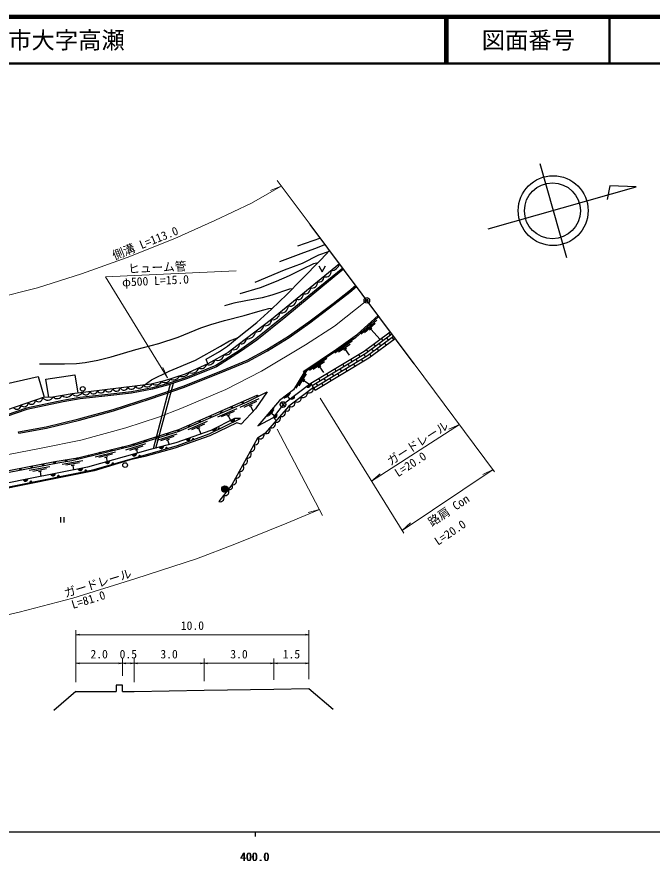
# Model space of a CAD drawing. Units: millimetres at full size, sheet at 1:1000, with parts at other scales. Extents: x 40000 to 680000, y 20000 to 380000.
# Drawn here: x 416893 to 553164, y 198715 to 380000 of the extents above; entities that cross this region are included whole.
import ezdxf
from ezdxf.enums import TextEntityAlignment as Align

# ---------------------------------------------------------------- set-up
doc = ezdxf.new("R2010")
doc.units = ezdxf.units.MM
doc.header["$LTSCALE"] = 1000
doc.header["$PDMODE"] = 32
doc.header["$PDSIZE"] = 500
doc.linetypes.add('CHAIN', pattern=[18.5, 12, -1.5, 3.5, -1.5])
for name, color, linetype, lineweight in [('M-BGD', 7, 'Continuous', 25), ('M-BMK', 2, 'CHAIN', 13), ('M-BMK-OTRS', 5, 'Continuous', 25), ('M-BMK-SRVR', 3, 'Continuous', 25), ('M-STR-HTXT', 7, 'Continuous', 13), ('M-TTL', 2, 'Continuous', 140), ('M-TTL-BAND', 7, 'Continuous', 25), ('M-TTL-LINE', 7, 'Continuous', 50)]:
    doc.layers.add(name, color=color, linetype=linetype, lineweight=lineweight)
doc.layers.add('M-OTRS', color=6, linetype='Continuous')
doc.layers.add('M-TTL-TXT', color=7, linetype='Continuous')
doc.styles.add('ＭＳ ゴシック', font='')
doc.styles.get('ＭＳ ゴシック').set_extended_font_data('MS Gothic')

# ---------------------------------------------------------------- blocks, each defined once
blk = doc.blocks.new('open_arrow')
at = {"color": 0, "linetype": 'Continuous', "lineweight": -2}
blk.add_lwpolyline([(7.5, 1.25), (0, 0), (7.5, -1.25)], dxfattribs=at)

msp = doc.modelspace()

# ---------------------------------------------------------------- hatches: boundary and pattern name
at = {"layer": 'M-BGD'}
for points in [[(479027, 300615), (479822, 301207, -0.82183)], [(475592, 298056), (476387, 298648, -0.82183)], [(462701, 293300), (463587, 293743, -0.82183)], [(472571, 294736), (471977, 293943, 0.82183)], [(458792, 291349), (459678, 291792, -0.82183)], [(460055, 291380), (460415, 291558, 0.4608), (460131, 291680, 0.4608)], [(454083, 289648), (453148, 289318, 0.82183)], [(454881, 289264), (454503, 289128, -0.4608), (454612, 289417, -0.4608)], [(447405, 287598), (448362, 287855, -0.82183)], [(448815, 287224), (449199, 287340, 0.4608), (448939, 287507, 0.4608)], [(435846, 284375), (436799, 284643, -0.82183)], [(441622, 285998), (442576, 286266, -0.82183)], [(443440, 285658), (443054, 285549, -0.4608), (443183, 285830, -0.4608)], [(430032, 282907), (431004, 283099, -0.82183)], [(437279, 283920), (437666, 284029, 0.4608), (437408, 284201, 0.4608)], [(424146, 281746), (425118, 281937, -0.82183)], [(425592, 281232), (425986, 281312, 0.4608), (425742, 281502, 0.4608)], [(431474, 282418), (431867, 282498, 0.4608), (431624, 282688, 0.4608)], [(418260, 280580), (419231, 280775, -0.82183)], [(419710, 280047), (420104, 280126, 0.4608), (419861, 280317, 0.4608)], [(460827, 278610, -0.41421), (461527, 279310, -0.41421), (462227, 278610, -1)]]:
    msp.add_hatch(color=256, dxfattribs=at).paths.add_polyline_path(points)

# ---------------------------------------------------------------- linework, layer by layer
for p, q in [((482000, 332472), (477091, 330738)), ((494077, 314908), (490738, 311891)), ((493722, 314183), (491496, 312171)), ((493070, 313189), (492550, 312720)), ((492810, 312954), (494805, 310747)), ((497040, 311676), (496686, 312150)), ((488835, 310350), (485117, 307815)), ((495437, 310480), (495083, 310954)), ((496134, 309546), (495785, 310013)), ((496587, 310611), (496238, 311078)), ((497737, 310742), (497388, 311209)), ((488384, 309680), (485905, 307990)), ((487603, 308784), (487025, 308390)), ((487314, 308587), (488159, 307348)), ((492231, 308088), (491877, 308562)), ((493381, 308218), (493032, 308686)), ((493834, 309284), (493480, 309758)), ((494531, 308349), (494182, 308817)), ((494984, 309415), (494635, 309882)), ((483351, 306612), (479633, 304078)), ((488836, 305977), (488533, 306479)), ((489994, 305992), (489692, 306493)), ((490549, 307010), (490246, 307511)), ((491153, 306006), (490851, 306508)), ((491707, 307024), (491405, 307526)), ((492928, 307153), (492580, 307620)), ((482901, 305942), (480422, 304252)), ((482119, 305046), (481541, 304652)), ((481830, 304849), (482675, 303610)), ((487123, 304945), (486820, 305446)), ((488282, 304959), (487979, 305461)), ((489440, 304974), (489138, 305476)), ((479058, 304139), (476741, 300282)), ((478929, 303342), (477384, 300770)), ((483697, 302880), (483395, 303381)), ((484856, 302894), (484553, 303396)), ((485410, 303912), (485108, 304414)), ((486015, 302909), (485712, 303411)), ((486569, 303927), (486266, 304428)), ((487728, 303941), (487425, 304443)), ((449808, 301134), (446152, 287262)), ((446711, 287412), (450486, 301364)), ((478594, 302202), (478234, 301602)), ((478414, 301902), (479700, 301129)), ((480876, 299811), (479969, 301316)), ((481430, 300829), (481128, 301331)), ((481984, 301847), (481682, 302349)), ((482589, 300844), (482287, 301346)), ((483143, 301862), (482841, 302363)), ((484302, 301876), (483999, 302378)), ((475617, 299166), (474176, 298088)), ((468830, 297990), (464742, 296108)), ((468274, 297404), (465549, 296149)), ((475449, 298891), (474488, 298171)), ((475153, 298519), (474929, 298351)), ((475041, 298435), (475400, 297955)), ((464050, 295849), (459920, 294064)), ((467355, 296650), (466719, 296358)), ((467037, 296504), (467605, 295270)), ((472047, 295932), (470592, 294216)), ((471919, 295549), (470949, 294405)), ((473593, 297222), (474352, 296293)), ((463481, 295276), (460727, 294086)), ((462544, 294545), (461902, 294267)), ((462223, 294406), (462701, 293300)), ((471661, 295014), (471435, 294747)), ((471548, 294880), (472120, 294395)), ((471977, 293943), (472523, 293339)), ((457677, 293094), (453547, 291308)), ((457108, 292521), (454354, 291330)), ((417277, 290636), (417224, 290932)), ((451208, 290377), (446909, 289045)), ((456171, 291789), (455529, 291511)), ((455850, 291650), (456367, 290453)), ((444509, 288301), (440211, 286969)), ((450580, 289868), (447715, 288980)), ((449571, 289241), (448902, 289034)), ((449236, 289138), (449536, 288170)), ((438062, 286544), (433691, 285474)), ((443881, 287793), (441016, 286905)), ((442872, 287166), (442203, 286959)), ((442537, 287062), (442767, 286320)), ((431015, 284664), (426582, 283889)), ((437405, 286074), (434491, 285361)), ((436359, 285509), (435679, 285343)), ((436019, 285426), (436248, 284488)), ((423952, 283403), (419530, 282565)), ((423270, 282968), (420323, 282410)), ((430328, 284239), (427373, 283723)), ((429247, 283746), (428557, 283625)), ((428902, 283686), (429071, 282718)), ((422196, 282459), (421509, 282329)), ((421853, 282394), (422054, 281333)), ((426272, 272550), (426272, 271432)), ((426939, 272550), (426939, 271432)), ((429540, 235129), (424846, 231025)), ((429540, 235129), (438205, 235129))]:
    msp.add_line(p, q, dxfattribs=at)
for points in [[(473317, 327486), (478472, 329388), (480999, 330364), (482988, 331147)], [(457875, 305486), (457529, 306481), (460334, 308133), (462068, 309270), (464238, 311056), (468391, 314402), (471542, 317265), (474813, 320351), (477899, 323539), (482165, 327937), (483990, 329805)], [(483704, 329513), (481622, 328815), (478116, 327078), (474221, 325610), (467918, 322983)], [(486112, 326961), (471536, 314989), (464353, 309569), (462203, 307963), (457875, 305486), (453016, 303286), (448568, 301835), (445688, 301121), (428757, 299079), (424148, 298268), (422723, 298316), (414667, 295529), (412864, 300823), (421449, 302780), (422723, 298316)], [(464784, 320607), (469148, 321919), (472551, 323249), (475352, 324464), (478267, 325895), (480592, 327043), (481496, 327247)], [(481684, 326569), (482399, 325274), (483115, 326569)], [(486794, 326047), (481904, 322017), (474402, 315859), (468179, 310849), (464671, 308369), (459560, 305152), (453386, 302664), (449339, 301292), (445951, 300357), (441453, 299512), (435738, 298860), (430429, 298262), (426754, 297639), (418942, 295994), (414565, 294508)], [(486974, 325807), (482094, 321786), (474591, 315626), (468360, 310609), (464837, 308119), (459697, 304884), (453490, 302382), (449427, 301005), (446019, 300064), (441497, 299216), (435772, 298562), (430471, 297965), (426810, 297344), (419021, 295704), (414662, 294224)], [(417224, 290932), (423188, 292005), (430214, 293720), (437557, 295693), (445451, 298239), (452538, 300715), (460260, 303787), (466325, 306307), (470489, 308551), (475126, 311428), (479534, 314519), (484708, 318442), (488115, 321104), (489558, 322344)], [(417277, 290636), (423250, 291711), (430288, 293430), (437642, 295405), (445546, 297955), (452643, 300434), (460373, 303509), (466454, 306035), (470639, 308291), (475292, 311178), (479711, 314277), (484891, 318205), (488305, 320872), (489738, 322103)], [(476035, 321613), (475379, 321532), (471576, 320212), (469500, 319653), (466019, 319060), (463462, 318526), (461430, 317934)], [(421731, 305486), (427106, 305486), (429702, 305555), (431555, 305775), (434289, 306321), (437111, 307017), (442388, 308593), (447339, 309886), (451482, 311205), (456323, 313213), (458485, 313946), (461461, 314778), (465647, 315849), (468609, 316761), (469892, 317118), (470940, 317389), (471754, 317465)], [(494554, 315649), (489500, 311081), (478426, 303533), (476267, 299940), (473194, 297640), (468595, 292218), (471977, 293943), (474383, 297156), (479969, 301316)], [(478448, 303911), (485476, 308671), (489928, 311846), (494391, 315868)], [(479969, 301316), (491410, 308213), (496994, 312380)], [(480271, 300815), (491786, 307756), (497347, 311906)], [(444214, 300943), (445782, 302065), (449592, 303918), (455181, 306316), (460576, 309320), (462484, 310425), (464238, 311056)], [(480574, 300313), (492089, 307254), (497696, 311438)], [(480876, 299811), (492391, 306752), (498044, 310971)], [(423774, 298280), (423109, 302230), (429311, 303137), (429950, 299222)], [(400975, 279546), (425686, 284227), (428699, 284754), (441616, 287915), (451692, 291037), (466312, 297358), (470564, 299455), (468116, 295805), (464994, 292532), (464061, 292864), (458286, 290031), (450753, 287378), (444325, 285592), (441174, 284883), (433439, 282556), (425251, 280861), (412775, 278343)], [(480502, 300432), (475248, 296416), (470068, 290567), (468532, 289569), (463004, 279483), (460228, 275944)], [(390566, 277831), (425066, 284494), (429946, 285334), (441362, 288132), (451633, 291368), (468418, 298754)], [(411208, 278332), (433159, 282758), (446463, 286511), (451343, 287990), (458161, 290446), (464863, 293752), (463607, 293752), (458508, 291208), (451023, 288569), (445472, 287079), (432007, 283297), (419414, 280812), (405206, 277959)], [(439540, 235129), (439540, 236523), (438205, 236523), (438205, 235129)], [(439540, 235129), (442040, 235129), (457040, 235391), (472040, 235635), (479540, 235801), (484742, 231379)]]:
    msp.add_lwpolyline(points, dxfattribs=at)
for centre, radius in [((492645, 314093), 150), ((490788, 312419), 150), ((488826, 310876), 150), ((486791, 309425), 150), ((482672, 306591), 150), ((484741, 307993), 150), ((480602, 305189), 150), ((478532, 303787), 150), ((431017, 300121), 500), ((465290, 297214), 153), ((468478, 298617), 153), ((473972, 296757), 600), ((463001, 296207), 153), ((458425, 294193), 153), ((460713, 295200), 153), ((453848, 292179), 153), ((456137, 293186), 153), ((449170, 290435), 153), ((451555, 291186), 153), ((442017, 288181), 153), ((444402, 288932), 153), ((446786, 289684), 153), ((434744, 286356), 153), ((437172, 286951), 153), ((439600, 287546), 153), ((427423, 284747), 153), ((429886, 285172), 153), ((432316, 285760), 153), ((417595, 282898), 153), ((420050, 283372), 153), ((422505, 283847), 153), ((424959, 284321), 153), ((440111, 283752), 500), ((461527, 278610), 700)]:
    msp.add_circle(centre, radius, dxfattribs=at)
for centre, radius, start, end in [((484165, 327502), 2021, 274.3201, 344.4773), ((483163, 325310), 1168, 250.08655, 8.71085), ((480212, 322954), 1181, 252.68772, 6.10967), ((481663, 324150), 1105, 255.51854, 3.27888), ((478647, 321719), 1218, 253.73563, 5.06176), ((475492, 319258), 1382, 254.12555, 4.67185), ((477234, 320390), 1084, 250.32427, 8.47313), ((473594, 317935), 1520, 259.03906, 359.75833), ((471731, 316554), 1577, 262.87331, 355.92408), ((468305, 313911), 1551, 261.47972, 352.59442), ((470120, 315104), 1420, 258.7244, 355.34974), ((466331, 312640), 1764, 263.26908, 351.43599), ((465032, 310889), 1092, 253.19134, 0.8828), ((461729, 308685), 1288, 251.7653, 354.78173), ((463319, 309934), 1401, 257.36266, 356.26922), ((459950, 307629), 1386, 246.53636, 353.04329), ((454478, 304990), 1477, 244.34733, 344.3652), ((456405, 305781), 1293, 246.97977, 341.73276), ((458077, 306655), 1354, 250.85735, 347.29358), ((450475, 303501), 1420, 242.41492, 333.714), ((452371, 304389), 1640, 247.69365, 333.51497), ((444831, 301779), 1215, 225.33013, 329.89266), ((446652, 302564), 1593, 241.13156, 326.72888), ((448688, 302671), 1208, 234.3166, 339.21549), ((479366, 300989), 505, 227.85218, 25.51037), ((429741, 299997), 1346, 222.99713, 330.75789), ((431696, 299735), 875, 206.87751, 346.87751), ((433329, 299932), 875, 206.87751, 346.87751), ((434962, 300128), 875, 206.87751, 346.87751), ((436594, 300325), 875, 206.87751, 346.87751), ((438227, 300522), 875, 206.87751, 346.87751), ((439860, 300719), 875, 206.87751, 346.87751), ((441492, 300916), 875, 206.87751, 346.87751), ((443125, 301113), 875, 206.87751, 346.87751), ((478332, 299150), 875, 237.3931, 17.3931), ((479639, 300149), 875, 237.3931, 17.3931), ((420009, 297694), 875, 219.08202, 359.08202), ((421563, 298231), 875, 219.08202, 359.08202), ((423517, 299057), 1367, 217.88231, 329.5542), ((425533, 299248), 1217, 226.54768, 333.41502), ((427545, 299712), 1368, 227.53401, 332.42869), ((475719, 297153), 875, 237.3931, 17.3931), ((475931, 298431), 505, 227.85218, 25.51037), ((477026, 298152), 875, 237.3931, 17.3931), ((416901, 296618), 875, 219.08202, 359.08202), ((418455, 297156), 875, 219.08202, 359.08202), ((474824, 295966), 618, 230.2418, 46.70578), ((463101, 293609), 505, 217.69271, 15.3509), ((472196, 294398), 505, 244.34521, 42.0034), ((472570, 293843), 875, 248.47379, 28.47379), ((473660, 295074), 875, 248.47379, 28.47379), ((471479, 292612), 875, 248.47379, 28.47379), ((459191, 291658), 505, 217.69271, 15.3509), ((460221, 291497), 203, 17.29724, 215.22063), ((469058, 290268), 875, 232.99679, 12.99678), ((470389, 291381), 875, 248.47379, 28.47379), ((453583, 289575), 505, 210.59006, 8.24825), ((454681, 289226), 203, 10.84903, 208.77242), ((467958, 288952), 843, 255.44415, 47.10167), ((447858, 287821), 505, 206.1953, 3.85349), ((448998, 287312), 203, 7.89556, 205.81895), ((466298, 286116), 875, 261.27291, 41.27291), ((467088, 287559), 875, 261.27291, 41.27291), ((436296, 284603), 505, 206.85969, 4.51788), ((442073, 286226), 505, 206.85969, 4.51788), ((443238, 285634), 203, 6.7926, 204.71599), ((465508, 284674), 875, 261.27291, 41.27291), ((430499, 283099), 505, 202.33553, 359.99372), ((437464, 284005), 203, 6.7926, 204.71599), ((464717, 283232), 875, 261.27291, 41.27291), ((424613, 281938), 505, 202.33553, 359.99372), ((425783, 281303), 203, 2.43715, 200.36054), ((431664, 282489), 203, 2.43715, 200.36054), ((463927, 281790), 875, 261.27291, 41.27291), ((418726, 280774), 505, 202.52284, 0.18103), ((419901, 280117), 203, 2.43715, 200.36054), ((462524, 279091), 619, 244.4894, 39.31639), ((463136, 280348), 875, 261.27291, 41.27291), ((461515, 278069), 875, 251.9029, 31.9029), ((460500, 276775), 875, 251.9029, 31.9029)]:
    msp.add_arc(centre, radius, start, end, dxfattribs=at)
at = {"layer": 'M-BMK'}
msp.add_lwpolyline([(491959, 319126), (485029, 313585), (478812, 309558), (469342, 303911), (461682, 300016), (452057, 295913), (447291, 294068), (440234, 291726), (430596, 289095), (422088, 287370), (410331, 285149), (400123, 283098), (361513, 276374), (347313, 273973), (325352, 270180)], dxfattribs=at)
at = {"layer": 'M-BMK-OTRS'}
msp.add_line((502106, 305528), (479825, 335386), dxfattribs=at)
at = {"layer": 'M-BMK-SRVR'}
for p, q in [((529067, 348539), (534777, 328330)), ((517968, 334493), (549754, 343473)), ((544093, 343750), (543527, 340803)), ((549754, 343473), (544093, 343750))]:
    msp.add_line(p, q, dxfattribs=at)
for centre, radius in [((531934, 338394), 7500), ((531779, 338360), 6000), ((491959, 319126), 600)]:
    msp.add_circle(centre, radius, dxfattribs=at)
at = {"layer": 'M-OTRS'}
msp.add_point((491959, 319126), dxfattribs=at)
at = {"layer": 'M-STR-HTXT'}
for p, q in [((479825, 335386), (472717, 344848)), ((473613, 343655), (471332, 342748)), ((449167, 302493), (448191, 304745)), ((502106, 305528), (519363, 282342)), ((481938, 298149), (499869, 269130)), ((492975, 280286), (511817, 292480)), ((511817, 292480), (509590, 291446)), ((472723, 291463), (482476, 272906)), ((492975, 280286), (494831, 281894)), ((499518, 269698), (519033, 282785)), ((519033, 282785), (516823, 281715)), ((481780, 274230), (479410, 273591)), ((499518, 269698), (501346, 271336)), ((429540, 237129), (429540, 248325)), ((479540, 247325), (429540, 247325)), ((479540, 237801), (479540, 248325)), ((429540, 241193), (439540, 241193)), ((439540, 238523), (439540, 242193)), ((439540, 241193), (442040, 241193)), ((442040, 237129), (442040, 242193)), ((442040, 241193), (457040, 241193)), ((457040, 237391), (457040, 242193)), ((457040, 241193), (472040, 241193)), ((472040, 237635), (472040, 242193)), ((472040, 241193), (479540, 241193))]:
    msp.add_line(p, q, dxfattribs=at)
for points in [[(473613, 343655), (467213, 340008), (459353, 336258), (450742, 332388), (440580, 328297), (430727, 324846), (421315, 321837), (412146, 319500), (401309, 316994), (392550, 315345), (382491, 313696)], [(449167, 302493), (435903, 324196), (463900, 325500)], [(396726, 247439), (407179, 249784), (417402, 252186), (428877, 255208), (442414, 259378), (455400, 263648), (463625, 266764), (474791, 271252), (481780, 274230)]]:
    msp.add_lwpolyline(points, dxfattribs=at)
at = {"layer": 'M-TTL'}
msp.add_line((680000, 380000), (40000, 380000), dxfattribs=at)
at = {"layer": 'M-TTL-BAND'}
for p, q in [((40000, 205000), (579000, 205000)), ((468000, 205000), (468000, 204000))]:
    msp.add_line(p, q, dxfattribs=at)
at = {"layer": 'M-TTL-LINE'}
for p, q in [((508747, 380000), (508747, 370000)), ((509247, 380000), (509247, 370000)), ((543997, 380000), (543997, 370000)), ((40000, 370000), (680000, 370000))]:
    msp.add_line(p, q, dxfattribs=at)

# ---------------------------------------------------------------- block references
at = {"layer": 'M-STR-HTXT', "xscale": 100, "yscale": 100}
for p in [(429540, 247325), (429540, 241193), (439540, 241193), (442040, 241193), (457040, 241193), (472040, 241193)]:
    msp.add_blockref('open_arrow', p, dxfattribs=at)
at = {"layer": 'M-STR-HTXT', "xscale": 100, "yscale": 100, "rotation": 180}
for p in [(479540, 247325), (439540, 241193), (442040, 241193), (457040, 241193), (472040, 241193), (479540, 241193)]:
    msp.add_blockref('open_arrow', p, dxfattribs=at)

# ---------------------------------------------------------------- texts
at = {"layer": 'M-STR-HTXT', "style": 'ＭＳ ゴシック'}
for s, rotation, p in [('側溝 L=113.0', 21.926, (438030, 327271)), ('ヒューム管', 2.667, (440837, 324425)), ('φ500 L=15.0', 2.667, (439520, 321551)), ('ガードレール', 32.911, (497352, 283118)), ('L=20.0', 32.911, (498961, 280665)), ('路肩 Con', 33.846, (506195, 270030)), ('L=20.0', 33.846, (507536, 265967)), ('ガードレール', 17.122, (427494, 254782)), ('L=81.0', 17.122, (429075, 252339))]:
    msp.add_text(s, height=1833, rotation=rotation, dxfattribs=at).set_placement(p, align=Align.BOTTOM_LEFT)
for s, p in [('10.0', (454540, 247825)), ('2.0', (434540, 241693)), ('0.5', (440790, 241693)), ('3.0', (449540, 241693)), ('3.0', (464540, 241693)), ('1.5', (475790, 241693))]:
    msp.add_text(s, height=1833, dxfattribs=at).set_placement(p, align=Align.BOTTOM_CENTER)
at = {"layer": 'M-TTL-BAND', "style": 'ＭＳ ゴシック'}
for p in [(467844, 198195), (468000, 198195)]:
    msp.add_text('400.0', height=1833, dxfattribs=at).set_placement(p, align=Align.BOTTOM_CENTER)
at = {"layer": 'M-TTL-TXT', "style": 'ＭＳ ゴシック'}
msp.add_text('周南市大字高瀬', height=3666, dxfattribs=at).set_placement((405024, 375000), align=Align.MIDDLE_LEFT)
msp.add_text('図面番号', height=3666, dxfattribs=at).set_placement((526622, 375000), align=Align.MIDDLE_CENTER)

doc.saveas('drawing.dxf')
